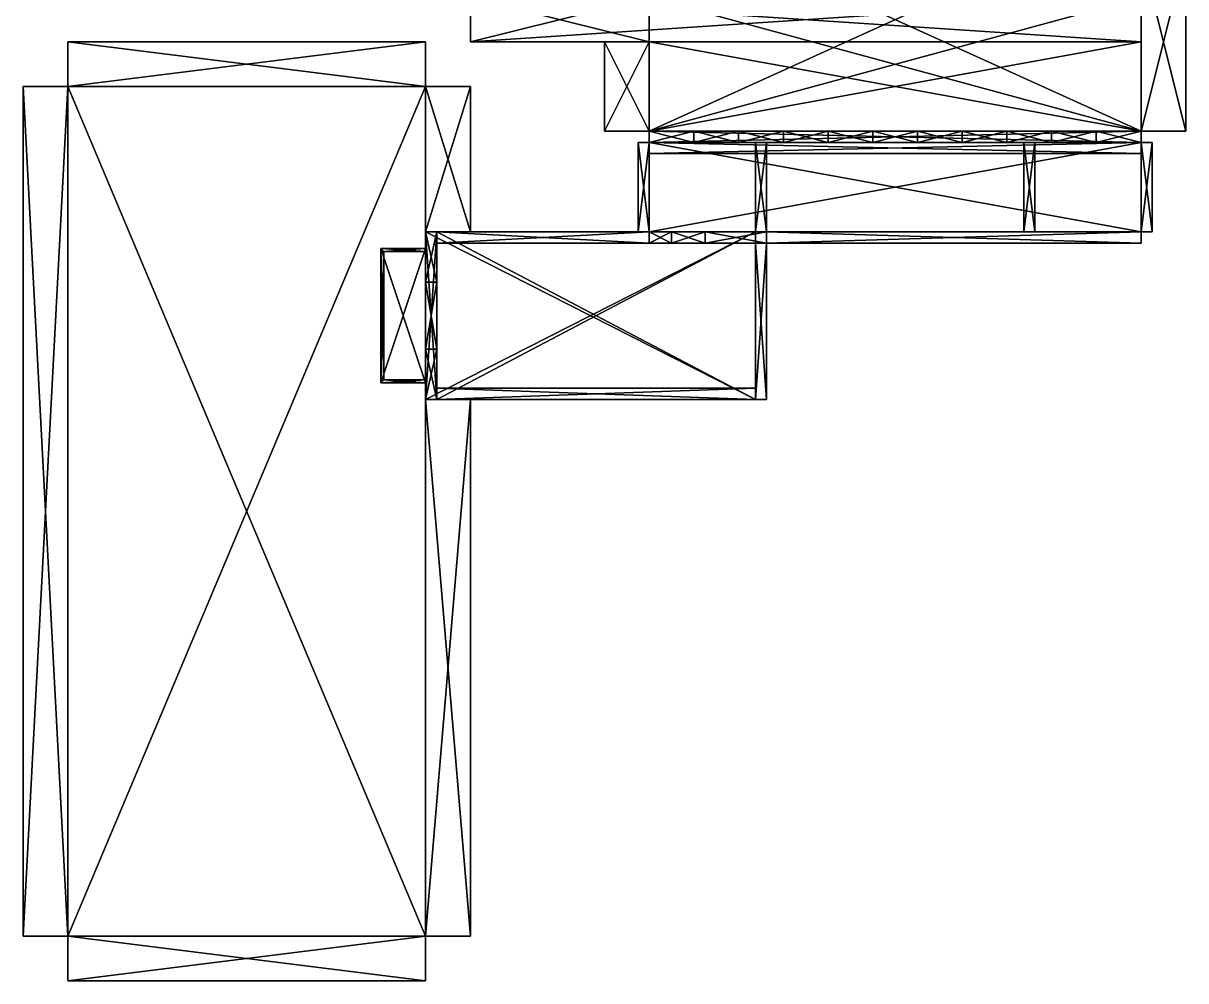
# Model space of a CAD drawing. Extents: x -4288 to 4416, y -3968 to 5440.
# Drawn here: x 640 to 2304, y -3968 to -2597 of the extents above; entities that cross this region are included whole.
import ezdxf

# ---------------------------------------------------------------- set-up
doc = ezdxf.new("R2010")
doc.units = 0

msp = doc.modelspace()

# ---------------------------------------------------------------- meshes
at = {"layer": 'OBJECT068', "color": 50}
mesh = msp.add_polyface(dxfattribs=at)
corners = [(1280, -2624, 128), (1280, -2560, 128), (2240, -2560, 128), (2240, -2624, 128), (1280, -2560), (1280, -2624), (2240, -2624), (2240, -2560)]
mesh.append_faces([[corners[k] for k in face] for face in [(1, 3, 0), (5, 7, 4), (4, 0, 5), (6, 2, 7), (7, 1, 4), (5, 3, 6)]], dxfattribs={"vtx0": -1})
mesh.append_faces([[corners[k] for k in face] for face in [(1, 2, 3), (5, 6, 7), (4, 1, 0), (6, 3, 2), (7, 2, 1), (5, 0, 3)]], dxfattribs={"vtx2": -1})
at = {"layer": 'OBJECT072', "color": 50}
mesh = msp.add_polyface(dxfattribs=at)
corners = [(1280, -2624, 384), (1280, -2560, 384), (1536, -2560, 384), (1536, -2624, 384), (1280, -2560, 128), (1280, -2624, 128), (1536, -2624, 128), (1536, -2560, 128)]
mesh.append_faces([[corners[k] for k in face] for face in [(1, 3, 0), (5, 7, 4), (4, 0, 5), (6, 2, 7), (7, 1, 4), (5, 3, 6)]], dxfattribs={"vtx0": -1})
mesh.append_faces([[corners[k] for k in face] for face in [(1, 2, 3), (5, 6, 7), (4, 1, 0), (6, 3, 2), (7, 2, 1), (5, 0, 3)]], dxfattribs={"vtx2": -1})
at = {"layer": 'OBJECT073', "color": 50}
mesh = msp.add_polyface(dxfattribs=at)
corners = [(1472, -2752, 384), (1472, -2624, 384), (1536, -2624, 384), (1536, -2752, 384), (1472, -2624, 128), (1472, -2752, 128), (1536, -2752, 128), (1536, -2624, 128)]
mesh.append_faces([[corners[k] for k in face] for face in [(1, 3, 0), (5, 7, 4), (4, 0, 5), (6, 2, 7), (7, 1, 4), (5, 3, 6)]], dxfattribs={"vtx0": -1})
mesh.append_faces([[corners[k] for k in face] for face in [(1, 2, 3), (5, 6, 7), (4, 1, 0), (6, 3, 2), (7, 2, 1), (5, 0, 3)]], dxfattribs={"vtx2": -1})
at = {"layer": 'OBJECT074', "color": 50}
mesh = msp.add_polyface(dxfattribs=at)
corners = [(1536, -2752, 128), (1536, -2624, 128), (2240, -2624, 128), (2240, -2752, 128), (1536, -2624, 64), (1536, -2752, 64), (2240, -2752, 64), (2240, -2624, 64)]
mesh.append_faces([[corners[k] for k in face] for face in [(1, 3, 0), (5, 7, 4), (4, 0, 5), (6, 2, 7), (7, 1, 4), (5, 3, 6)]], dxfattribs={"vtx0": -1})
mesh.append_faces([[corners[k] for k in face] for face in [(1, 2, 3), (5, 6, 7), (4, 1, 0), (6, 3, 2), (7, 2, 1), (5, 0, 3)]], dxfattribs={"vtx2": -1})
at = {"layer": 'OBJECT095', "color": 50}
mesh = msp.add_polyface(dxfattribs=at)
corners = [(1280, -2624, 640), (1280, -2560, 640), (1536, -2560, 640), (1536, -2624, 640), (1280, -2560, 384), (1280, -2624, 384), (1536, -2624, 384), (1536, -2560, 384)]
mesh.append_faces([[corners[k] for k in face] for face in [(1, 3, 0), (5, 7, 4), (4, 0, 5), (6, 2, 7), (7, 1, 4), (5, 3, 6)]], dxfattribs={"vtx0": -1})
mesh.append_faces([[corners[k] for k in face] for face in [(1, 2, 3), (5, 6, 7), (4, 1, 0), (6, 3, 2), (7, 2, 1), (5, 0, 3)]], dxfattribs={"vtx2": -1})
at = {"layer": 'OBJECT096', "color": 50}
mesh = msp.add_polyface(dxfattribs=at)
corners = [(1472, -2752, 640), (1472, -2624, 640), (1536, -2624, 640), (1536, -2752, 640), (1472, -2624, 384), (1472, -2752, 384), (1536, -2752, 384), (1536, -2624, 384)]
mesh.append_faces([[corners[k] for k in face] for face in [(1, 3, 0), (5, 7, 4), (4, 0, 5), (6, 2, 7), (7, 1, 4), (5, 3, 6)]], dxfattribs={"vtx0": -1})
mesh.append_faces([[corners[k] for k in face] for face in [(1, 2, 3), (5, 6, 7), (4, 1, 0), (6, 3, 2), (7, 2, 1), (5, 0, 3)]], dxfattribs={"vtx2": -1})
at = {"layer": 'OBJECT097', "color": 50}
mesh = msp.add_polyface(dxfattribs=at)
corners = [(1536, -2752, 704), (1536, -2432, 704), (2240, -2432, 704), (2240, -2752, 704), (1536, -2432, 640), (1536, -2752, 640), (2240, -2752, 640), (2240, -2432, 640)]
mesh.append_faces([[corners[k] for k in face] for face in [(1, 3, 0), (5, 7, 4), (4, 0, 5), (6, 2, 7), (7, 1, 4), (5, 3, 6)]], dxfattribs={"vtx0": -1})
mesh.append_faces([[corners[k] for k in face] for face in [(1, 2, 3), (5, 6, 7), (4, 1, 0), (6, 3, 2), (7, 2, 1), (5, 0, 3)]], dxfattribs={"vtx2": -1})
at = {"layer": 'OBJECT098', "color": 50}
mesh = msp.add_polyface(dxfattribs=at)
corners = [(1536, -2752, 128), (1536, -2768, 128), (2240, -2768, 128), (2240, -2752, 128), (1536, -2768, 200), (1536, -2752, 200), (2240, -2752, 200), (2240, -2768, 200)]
mesh.append_faces([[corners[k] for k in face] for face in [(1, 3, 0), (1, 5, 4), (3, 7, 6), (0, 6, 5), (2, 4, 7), (5, 7, 4)]], dxfattribs={"vtx0": -1})
mesh.append_faces([[corners[k] for k in face] for face in [(1, 2, 3), (1, 0, 5), (3, 2, 7), (0, 3, 6), (2, 1, 4), (5, 6, 7)]], dxfattribs={"vtx2": -1})
at = {"layer": 'OBJECT099', "color": 50}
mesh = msp.add_polyface(dxfattribs=at)
corners = [(1536, -2768, 248), (1536, -2768, 200), (1536, -2752, 200), (1536, -2752, 248), (1600, -2752, 248), (1600, -2752, 200), (1600, -2768, 200), (1600, -2768, 248)]
mesh.append_faces([[corners[k] for k in face] for face in [(1, 3, 0), (5, 7, 4), (2, 4, 3), (6, 0, 7), (1, 5, 2), (3, 7, 0)]], dxfattribs={"vtx0": -1})
mesh.append_faces([[corners[k] for k in face] for face in [(1, 2, 3), (5, 6, 7), (2, 5, 4), (6, 1, 0), (1, 6, 5), (3, 4, 7)]], dxfattribs={"vtx2": -1})
at = {"layer": 'OBJECT100', "color": 50}
mesh = msp.add_polyface(dxfattribs=at)
corners = [(1536, -2768, 288), (1536, -2752, 288), (2240, -2752, 288), (2240, -2768, 288), (1536, -2752, 248), (1536, -2768, 248), (2240, -2768, 248), (2240, -2752, 248)]
mesh.append_faces([[corners[k] for k in face] for face in [(1, 3, 0), (1, 5, 4), (3, 7, 6), (2, 4, 7), (0, 6, 5), (5, 7, 4)]], dxfattribs={"vtx0": -1})
mesh.append_faces([[corners[k] for k in face] for face in [(1, 2, 3), (1, 0, 5), (3, 2, 7), (2, 1, 4), (0, 3, 6), (5, 6, 7)]], dxfattribs={"vtx2": -1})
at = {"layer": 'OBJECT101', "color": 50}
mesh = msp.add_polyface(dxfattribs=at)
corners = [(1664, -2768, 248), (1664, -2768, 200), (1664, -2752, 200), (1664, -2752, 248), (1728, -2752, 248), (1728, -2752, 200), (1728, -2768, 200), (1728, -2768, 248)]
mesh.append_faces([[corners[k] for k in face] for face in [(1, 3, 0), (5, 7, 4), (2, 4, 3), (6, 0, 7), (1, 5, 2), (3, 7, 0)]], dxfattribs={"vtx0": -1})
mesh.append_faces([[corners[k] for k in face] for face in [(1, 2, 3), (5, 6, 7), (2, 5, 4), (6, 1, 0), (1, 6, 5), (3, 4, 7)]], dxfattribs={"vtx2": -1})
at = {"layer": 'OBJECT102', "color": 50}
mesh = msp.add_polyface(dxfattribs=at)
corners = [(1792, -2768, 248), (1792, -2768, 200), (1792, -2752, 200), (1792, -2752, 248), (1856, -2752, 248), (1856, -2752, 200), (1856, -2768, 200), (1856, -2768, 248)]
mesh.append_faces([[corners[k] for k in face] for face in [(1, 3, 0), (5, 7, 4), (2, 4, 3), (6, 0, 7), (1, 5, 2), (3, 7, 0)]], dxfattribs={"vtx0": -1})
mesh.append_faces([[corners[k] for k in face] for face in [(1, 2, 3), (5, 6, 7), (2, 5, 4), (6, 1, 0), (1, 6, 5), (3, 4, 7)]], dxfattribs={"vtx2": -1})
at = {"layer": 'OBJECT103', "color": 50}
mesh = msp.add_polyface(dxfattribs=at)
corners = [(1920, -2768, 248), (1920, -2768, 200), (1920, -2752, 200), (1920, -2752, 248), (1984, -2752, 248), (1984, -2752, 200), (1984, -2768, 200), (1984, -2768, 248)]
mesh.append_faces([[corners[k] for k in face] for face in [(1, 3, 0), (5, 7, 4), (2, 4, 3), (6, 0, 7), (1, 5, 2), (3, 7, 0)]], dxfattribs={"vtx0": -1})
mesh.append_faces([[corners[k] for k in face] for face in [(1, 2, 3), (5, 6, 7), (2, 5, 4), (6, 1, 0), (1, 6, 5), (3, 4, 7)]], dxfattribs={"vtx2": -1})
at = {"layer": 'OBJECT104', "color": 50}
mesh = msp.add_polyface(dxfattribs=at)
corners = [(2048, -2768, 248), (2048, -2768, 200), (2048, -2752, 200), (2048, -2752, 248), (2112, -2752, 248), (2112, -2752, 200), (2112, -2768, 200), (2112, -2768, 248)]
mesh.append_faces([[corners[k] for k in face] for face in [(1, 3, 0), (5, 7, 4), (2, 4, 3), (6, 0, 7), (1, 5, 2), (3, 7, 0)]], dxfattribs={"vtx0": -1})
mesh.append_faces([[corners[k] for k in face] for face in [(1, 2, 3), (5, 6, 7), (2, 5, 4), (6, 1, 0), (1, 6, 5), (3, 4, 7)]], dxfattribs={"vtx2": -1})
at = {"layer": 'OBJECT105', "color": 50}
mesh = msp.add_polyface(dxfattribs=at)
corners = [(2176, -2768, 248), (2176, -2768, 200), (2176, -2752, 200), (2176, -2752, 248), (2240, -2752, 248), (2240, -2752, 200), (2240, -2768, 200), (2240, -2768, 248)]
mesh.append_faces([[corners[k] for k in face] for face in [(1, 3, 0), (5, 7, 4), (2, 4, 3), (6, 0, 7), (1, 5, 2), (3, 7, 0)]], dxfattribs={"vtx0": -1})
mesh.append_faces([[corners[k] for k in face] for face in [(1, 2, 3), (5, 6, 7), (2, 5, 4), (6, 1, 0), (1, 6, 5), (3, 4, 7)]], dxfattribs={"vtx2": -1})
at = {"layer": 'OBJECT106', "color": 50}
mesh = msp.add_polyface(dxfattribs=at)
corners = [(1536, -2768, 384), (1536, -2752, 384), (2240, -2752, 384), (2240, -2768, 384), (1536, -2752, 352), (1536, -2768, 352), (2240, -2768, 352), (2240, -2752, 352)]
mesh.append_faces([[corners[k] for k in face] for face in [(1, 3, 0), (1, 5, 4), (3, 7, 6), (2, 4, 7), (0, 6, 5), (5, 7, 4)]], dxfattribs={"vtx0": -1})
mesh.append_faces([[corners[k] for k in face] for face in [(1, 2, 3), (1, 0, 5), (3, 2, 7), (2, 1, 4), (0, 3, 6), (5, 6, 7)]], dxfattribs={"vtx2": -1})
at = {"layer": 'OBJECT107', "color": 50}
mesh = msp.add_polyface(dxfattribs=at)
corners = [(2176, -2768, 352), (2176, -2768, 288), (2176, -2752, 288), (2176, -2752, 352), (2240, -2752, 352), (2240, -2752, 288), (2240, -2768, 288), (2240, -2768, 352)]
mesh.append_faces([[corners[k] for k in face] for face in [(1, 3, 0), (5, 7, 4), (2, 4, 3), (6, 0, 7), (1, 5, 2), (3, 7, 0)]], dxfattribs={"vtx0": -1})
mesh.append_faces([[corners[k] for k in face] for face in [(1, 2, 3), (5, 6, 7), (2, 5, 4), (6, 1, 0), (1, 6, 5), (3, 4, 7)]], dxfattribs={"vtx2": -1})
at = {"layer": 'OBJECT108', "color": 50}
mesh = msp.add_polyface(dxfattribs=at)
corners = [(2048, -2768, 352), (2048, -2768, 288), (2048, -2752, 288), (2048, -2752, 352), (2112, -2752, 352), (2112, -2752, 288), (2112, -2768, 288), (2112, -2768, 352)]
mesh.append_faces([[corners[k] for k in face] for face in [(1, 3, 0), (5, 7, 4), (2, 4, 3), (6, 0, 7), (1, 5, 2), (3, 7, 0)]], dxfattribs={"vtx0": -1})
mesh.append_faces([[corners[k] for k in face] for face in [(1, 2, 3), (5, 6, 7), (2, 5, 4), (6, 1, 0), (1, 6, 5), (3, 4, 7)]], dxfattribs={"vtx2": -1})
at = {"layer": 'OBJECT109', "color": 50}
mesh = msp.add_polyface(dxfattribs=at)
corners = [(1920, -2768, 352), (1920, -2768, 288), (1920, -2752, 288), (1920, -2752, 352), (1984, -2752, 352), (1984, -2752, 288), (1984, -2768, 288), (1984, -2768, 352)]
mesh.append_faces([[corners[k] for k in face] for face in [(1, 3, 0), (5, 7, 4), (2, 4, 3), (6, 0, 7), (1, 5, 2), (3, 7, 0)]], dxfattribs={"vtx0": -1})
mesh.append_faces([[corners[k] for k in face] for face in [(1, 2, 3), (5, 6, 7), (2, 5, 4), (6, 1, 0), (1, 6, 5), (3, 4, 7)]], dxfattribs={"vtx2": -1})
at = {"layer": 'OBJECT110', "color": 50}
mesh = msp.add_polyface(dxfattribs=at)
corners = [(1792, -2768, 352), (1792, -2768, 288), (1792, -2752, 288), (1792, -2752, 352), (1856, -2752, 352), (1856, -2752, 288), (1856, -2768, 288), (1856, -2768, 352)]
mesh.append_faces([[corners[k] for k in face] for face in [(1, 3, 0), (5, 7, 4), (2, 4, 3), (6, 0, 7), (1, 5, 2), (3, 7, 0)]], dxfattribs={"vtx0": -1})
mesh.append_faces([[corners[k] for k in face] for face in [(1, 2, 3), (5, 6, 7), (2, 5, 4), (6, 1, 0), (1, 6, 5), (3, 4, 7)]], dxfattribs={"vtx2": -1})
at = {"layer": 'OBJECT111', "color": 50}
mesh = msp.add_polyface(dxfattribs=at)
corners = [(1664, -2768, 352), (1664, -2768, 288), (1664, -2752, 288), (1664, -2752, 352), (1728, -2752, 352), (1728, -2752, 288), (1728, -2768, 288), (1728, -2768, 352)]
mesh.append_faces([[corners[k] for k in face] for face in [(1, 3, 0), (5, 7, 4), (2, 4, 3), (6, 0, 7), (1, 5, 2), (3, 7, 0)]], dxfattribs={"vtx0": -1})
mesh.append_faces([[corners[k] for k in face] for face in [(1, 2, 3), (5, 6, 7), (2, 5, 4), (6, 1, 0), (1, 6, 5), (3, 4, 7)]], dxfattribs={"vtx2": -1})
at = {"layer": 'OBJECT112', "color": 50}
mesh = msp.add_polyface(dxfattribs=at)
corners = [(1536, -2768, 352), (1536, -2768, 288), (1536, -2752, 288), (1536, -2752, 352), (1600, -2752, 352), (1600, -2752, 288), (1600, -2768, 288), (1600, -2768, 352)]
mesh.append_faces([[corners[k] for k in face] for face in [(1, 3, 0), (5, 7, 4), (2, 4, 3), (6, 0, 7), (1, 5, 2), (3, 7, 0)]], dxfattribs={"vtx0": -1})
mesh.append_faces([[corners[k] for k in face] for face in [(1, 2, 3), (5, 6, 7), (2, 5, 4), (6, 1, 0), (1, 6, 5), (3, 4, 7)]], dxfattribs={"vtx2": -1})
at = {"layer": 'OBJECT113', "color": 50}
mesh = msp.add_polyface(dxfattribs=at)
corners = [(1536, -2784, 384), (1536, -2768, 384), (2240, -2768, 384), (2240, -2784, 384), (1536, -2768, 272), (1536, -2784, 272), (2240, -2784, 272), (2240, -2768, 272)]
mesh.append_faces([[corners[k] for k in face] for face in [(1, 3, 0), (5, 7, 4), (4, 0, 5), (6, 2, 7), (7, 1, 4), (5, 3, 6)]], dxfattribs={"vtx0": -1})
mesh.append_faces([[corners[k] for k in face] for face in [(1, 2, 3), (5, 6, 7), (4, 1, 0), (6, 3, 2), (7, 2, 1), (5, 0, 3)]], dxfattribs={"vtx2": -1})
at = {"layer": 'OBJECT114', "color": 50}
mesh = msp.add_polyface(dxfattribs=at)
corners = [(1536, -2896, 272), (1536, -2768, 272), (2240, -2768, 272), (2240, -2896, 272), (1536, -2768, 256), (1536, -2896, 256), (2240, -2896, 256), (2240, -2768, 256)]
mesh.append_faces([[corners[k] for k in face] for face in [(1, 3, 0), (5, 7, 4), (4, 0, 5), (6, 2, 7), (7, 1, 4), (5, 3, 6)]], dxfattribs={"vtx0": -1})
mesh.append_faces([[corners[k] for k in face] for face in [(1, 2, 3), (5, 6, 7), (4, 1, 0), (6, 3, 2), (7, 2, 1), (5, 0, 3)]], dxfattribs={"vtx2": -1})
at = {"layer": 'OBJECT115', "color": 50}
mesh = msp.add_polyface(dxfattribs=at)
corners = [(1536, -2768, 640), (1536, -2752, 640), (2240, -2752, 640), (2240, -2768, 640), (1536, -2752, 384), (1536, -2768, 384), (2240, -2768, 384), (2240, -2752, 384)]
mesh.append_faces([[corners[k] for k in face] for face in [(1, 3, 0), (1, 5, 4), (3, 7, 6), (2, 4, 7), (0, 6, 5), (5, 7, 4)]], dxfattribs={"vtx0": -1})
mesh.append_faces([[corners[k] for k in face] for face in [(1, 2, 3), (1, 0, 5), (3, 2, 7), (2, 1, 4), (0, 3, 6), (5, 6, 7)]], dxfattribs={"vtx2": -1})
at = {"layer": 'OBJECT116', "color": 50}
mesh = msp.add_polyface(dxfattribs=at)
corners = [(1536, -2896, 128), (1536, -2768, 128), (2240, -2768, 128), (2240, -2896, 128), (1536, -2768, 112), (1536, -2896, 112), (2240, -2896, 112), (2240, -2768, 112)]
mesh.append_faces([[corners[k] for k in face] for face in [(1, 3, 0), (5, 7, 4), (4, 0, 5), (6, 2, 7), (7, 1, 4), (5, 3, 6)]], dxfattribs={"vtx0": -1})
mesh.append_faces([[corners[k] for k in face] for face in [(1, 2, 3), (5, 6, 7), (4, 1, 0), (6, 3, 2), (7, 2, 1), (5, 0, 3)]], dxfattribs={"vtx2": -1})
at = {"layer": 'OBJECT117', "color": 50}
mesh = msp.add_polyface(dxfattribs=at)
corners = [(2240, -2896, 256), (2240, -2768, 256), (2256, -2768, 256), (2256, -2896, 256), (2240, -2768, 128), (2240, -2896, 128), (2256, -2896, 128), (2256, -2768, 128)]
mesh.append_faces([[corners[k] for k in face] for face in [(1, 3, 0), (5, 7, 4), (4, 0, 5), (6, 2, 7), (7, 1, 4), (5, 3, 6)]], dxfattribs={"vtx0": -1})
mesh.append_faces([[corners[k] for k in face] for face in [(1, 2, 3), (5, 6, 7), (4, 1, 0), (6, 3, 2), (7, 2, 1), (5, 0, 3)]], dxfattribs={"vtx2": -1})
at = {"layer": 'OBJECT118', "color": 50}
mesh = msp.add_polyface(dxfattribs=at)
corners = [(1520, -2896, 256), (1520, -2768, 256), (1536, -2768, 256), (1536, -2896, 256), (1520, -2768, 128), (1520, -2896, 128), (1536, -2896, 128), (1536, -2768, 128)]
mesh.append_faces([[corners[k] for k in face] for face in [(1, 3, 0), (5, 7, 4), (4, 0, 5), (6, 2, 7), (7, 1, 4), (5, 3, 6)]], dxfattribs={"vtx0": -1})
mesh.append_faces([[corners[k] for k in face] for face in [(1, 2, 3), (5, 6, 7), (4, 1, 0), (6, 3, 2), (7, 2, 1), (5, 0, 3)]], dxfattribs={"vtx2": -1})
at = {"layer": 'OBJECT119', "color": 50}
mesh = msp.add_polyface(dxfattribs=at)
corners = [(1600, -2768, 248), (1600, -2768, 200), (1600, -2752, 200), (1600, -2752, 248), (1664, -2752, 248), (1664, -2752, 200), (1664, -2768, 200), (1664, -2768, 248)]
mesh.append_faces([[corners[k] for k in face] for face in [(1, 3, 0), (5, 7, 4), (2, 4, 3), (6, 0, 7), (1, 5, 2), (3, 7, 0)]], dxfattribs={"vtx0": -1})
mesh.append_faces([[corners[k] for k in face] for face in [(1, 2, 3), (5, 6, 7), (2, 5, 4), (6, 1, 0), (1, 6, 5), (3, 4, 7)]], dxfattribs={"vtx2": -1})
at = {"layer": 'OBJECT120', "color": 50}
mesh = msp.add_polyface(dxfattribs=at)
corners = [(1600, -2768, 352), (1600, -2768, 288), (1600, -2752, 288), (1600, -2752, 352), (1664, -2752, 352), (1664, -2752, 288), (1664, -2768, 288), (1664, -2768, 352)]
mesh.append_faces([[corners[k] for k in face] for face in [(1, 3, 0), (5, 7, 4), (2, 4, 3), (6, 0, 7), (1, 5, 2), (3, 7, 0)]], dxfattribs={"vtx0": -1})
mesh.append_faces([[corners[k] for k in face] for face in [(1, 2, 3), (5, 6, 7), (2, 5, 4), (6, 1, 0), (1, 6, 5), (3, 4, 7)]], dxfattribs={"vtx2": -1})
at = {"layer": 'OBJECT121', "color": 50}
mesh = msp.add_polyface(dxfattribs=at)
corners = [(1728, -2768, 248), (1728, -2768, 200), (1728, -2752, 200), (1728, -2752, 248), (1792, -2752, 248), (1792, -2752, 200), (1792, -2768, 200), (1792, -2768, 248)]
mesh.append_faces([[corners[k] for k in face] for face in [(1, 3, 0), (5, 7, 4), (2, 4, 3), (6, 0, 7), (1, 5, 2), (3, 7, 0)]], dxfattribs={"vtx0": -1})
mesh.append_faces([[corners[k] for k in face] for face in [(1, 2, 3), (5, 6, 7), (2, 5, 4), (6, 1, 0), (1, 6, 5), (3, 4, 7)]], dxfattribs={"vtx2": -1})
at = {"layer": 'OBJECT122', "color": 50}
mesh = msp.add_polyface(dxfattribs=at)
corners = [(1728, -2768, 352), (1728, -2768, 288), (1728, -2752, 288), (1728, -2752, 352), (1792, -2752, 352), (1792, -2752, 288), (1792, -2768, 288), (1792, -2768, 352)]
mesh.append_faces([[corners[k] for k in face] for face in [(1, 3, 0), (5, 7, 4), (2, 4, 3), (6, 0, 7), (1, 5, 2), (3, 7, 0)]], dxfattribs={"vtx0": -1})
mesh.append_faces([[corners[k] for k in face] for face in [(1, 2, 3), (5, 6, 7), (2, 5, 4), (6, 1, 0), (1, 6, 5), (3, 4, 7)]], dxfattribs={"vtx2": -1})
at = {"layer": 'OBJECT123', "color": 50}
mesh = msp.add_polyface(dxfattribs=at)
corners = [(1984, -2768, 248), (1984, -2768, 200), (1984, -2752, 200), (1984, -2752, 248), (2048, -2752, 248), (2048, -2752, 200), (2048, -2768, 200), (2048, -2768, 248)]
mesh.append_faces([[corners[k] for k in face] for face in [(1, 3, 0), (5, 7, 4), (2, 4, 3), (6, 0, 7), (1, 5, 2), (3, 7, 0)]], dxfattribs={"vtx0": -1})
mesh.append_faces([[corners[k] for k in face] for face in [(1, 2, 3), (5, 6, 7), (2, 5, 4), (6, 1, 0), (1, 6, 5), (3, 4, 7)]], dxfattribs={"vtx2": -1})
at = {"layer": 'OBJECT124', "color": 50}
mesh = msp.add_polyface(dxfattribs=at)
corners = [(1984, -2768, 352), (1984, -2768, 288), (1984, -2752, 288), (1984, -2752, 352), (2048, -2752, 352), (2048, -2752, 288), (2048, -2768, 288), (2048, -2768, 352)]
mesh.append_faces([[corners[k] for k in face] for face in [(1, 3, 0), (5, 7, 4), (2, 4, 3), (6, 0, 7), (1, 5, 2), (3, 7, 0)]], dxfattribs={"vtx0": -1})
mesh.append_faces([[corners[k] for k in face] for face in [(1, 2, 3), (5, 6, 7), (2, 5, 4), (6, 1, 0), (1, 6, 5), (3, 4, 7)]], dxfattribs={"vtx2": -1})
at = {"layer": 'OBJECT125', "color": 50}
mesh = msp.add_polyface(dxfattribs=at)
corners = [(1856, -2768, 352), (1856, -2768, 288), (1856, -2752, 288), (1856, -2752, 352), (1920, -2752, 352), (1920, -2752, 288), (1920, -2768, 288), (1920, -2768, 352)]
mesh.append_faces([[corners[k] for k in face] for face in [(1, 3, 0), (5, 7, 4), (2, 4, 3), (6, 0, 7), (1, 5, 2), (3, 7, 0)]], dxfattribs={"vtx0": -1})
mesh.append_faces([[corners[k] for k in face] for face in [(1, 2, 3), (5, 6, 7), (2, 5, 4), (6, 1, 0), (1, 6, 5), (3, 4, 7)]], dxfattribs={"vtx2": -1})
at = {"layer": 'OBJECT126', "color": 50}
mesh = msp.add_polyface(dxfattribs=at)
corners = [(1856, -2768, 248), (1856, -2768, 200), (1856, -2752, 200), (1856, -2752, 248), (1920, -2752, 248), (1920, -2752, 200), (1920, -2768, 200), (1920, -2768, 248)]
mesh.append_faces([[corners[k] for k in face] for face in [(1, 3, 0), (5, 7, 4), (2, 4, 3), (6, 0, 7), (1, 5, 2), (3, 7, 0)]], dxfattribs={"vtx0": -1})
mesh.append_faces([[corners[k] for k in face] for face in [(1, 2, 3), (5, 6, 7), (2, 5, 4), (6, 1, 0), (1, 6, 5), (3, 4, 7)]], dxfattribs={"vtx2": -1})
at = {"layer": 'OBJECT127', "color": 50}
mesh = msp.add_polyface(dxfattribs=at)
corners = [(2112, -2768, 352), (2112, -2768, 288), (2112, -2752, 288), (2112, -2752, 352), (2176, -2752, 352), (2176, -2752, 288), (2176, -2768, 288), (2176, -2768, 352)]
mesh.append_faces([[corners[k] for k in face] for face in [(1, 3, 0), (5, 7, 4), (2, 4, 3), (6, 0, 7), (1, 5, 2), (3, 7, 0)]], dxfattribs={"vtx0": -1})
mesh.append_faces([[corners[k] for k in face] for face in [(1, 2, 3), (5, 6, 7), (2, 5, 4), (6, 1, 0), (1, 6, 5), (3, 4, 7)]], dxfattribs={"vtx2": -1})
at = {"layer": 'OBJECT128', "color": 50}
mesh = msp.add_polyface(dxfattribs=at)
corners = [(2112, -2768, 248), (2112, -2768, 200), (2112, -2752, 200), (2112, -2752, 248), (2176, -2752, 248), (2176, -2752, 200), (2176, -2768, 200), (2176, -2768, 248)]
mesh.append_faces([[corners[k] for k in face] for face in [(1, 3, 0), (5, 7, 4), (2, 4, 3), (6, 0, 7), (1, 5, 2), (3, 7, 0)]], dxfattribs={"vtx0": -1})
mesh.append_faces([[corners[k] for k in face] for face in [(1, 2, 3), (5, 6, 7), (2, 5, 4), (6, 1, 0), (1, 6, 5), (3, 4, 7)]], dxfattribs={"vtx2": -1})
at = {"layer": 'OBJECT129', "color": 50}
mesh = msp.add_polyface(dxfattribs=at)
corners = [(2240, -2752, 192), (2240, -2496, 192), (2304, -2496, 192), (2304, -2752, 192), (2240, -2496), (2240, -2752), (2304, -2752), (2304, -2496)]
mesh.append_faces([[corners[k] for k in face] for face in [(1, 3, 0), (5, 7, 4), (4, 0, 5), (6, 2, 7), (7, 1, 4), (5, 3, 6)]], dxfattribs={"vtx0": -1})
mesh.append_faces([[corners[k] for k in face] for face in [(1, 2, 3), (5, 6, 7), (4, 1, 0), (6, 3, 2), (7, 2, 1), (5, 0, 3)]], dxfattribs={"vtx2": -1})
at = {"layer": 'OBJECT130', "color": 50}
mesh = msp.add_polyface(dxfattribs=at)
corners = [(2240, -2752, 640), (2240, -2496, 640), (2304, -2496, 640), (2304, -2752, 640), (2240, -2496, 192), (2240, -2752, 192), (2304, -2752, 192), (2304, -2496, 192)]
mesh.append_faces([[corners[k] for k in face] for face in [(1, 3, 0), (5, 7, 4), (4, 0, 5), (6, 2, 7), (7, 1, 4), (5, 3, 6)]], dxfattribs={"vtx0": -1})
mesh.append_faces([[corners[k] for k in face] for face in [(1, 2, 3), (5, 6, 7), (4, 1, 0), (6, 3, 2), (7, 2, 1), (5, 0, 3)]], dxfattribs={"vtx2": -1})
at = {"layer": 'OBJECT132', "color": 50}
mesh = msp.add_polyface(dxfattribs=at)
corners = [(2072, -2896, 256), (2072, -2768, 256), (2088, -2768, 256), (2088, -2896, 256), (2072, -2768, 128), (2072, -2896, 128), (2088, -2896, 128), (2088, -2768, 128)]
mesh.append_faces([[corners[k] for k in face] for face in [(1, 3, 0), (5, 7, 4), (4, 0, 5), (6, 2, 7), (7, 1, 4), (5, 3, 6)]], dxfattribs={"vtx0": -1})
mesh.append_faces([[corners[k] for k in face] for face in [(1, 2, 3), (5, 6, 7), (4, 1, 0), (6, 3, 2), (7, 2, 1), (5, 0, 3)]], dxfattribs={"vtx2": -1})
at = {"layer": 'OBJECT133', "color": 50}
mesh = msp.add_polyface(dxfattribs=at)
corners = [(1688, -2896, 256), (1688, -2768, 256), (1704, -2768, 256), (1704, -2896, 256), (1688, -2768, 128), (1688, -2896, 128), (1704, -2896, 128), (1704, -2768, 128)]
mesh.append_faces([[corners[k] for k in face] for face in [(1, 3, 0), (5, 7, 4), (4, 0, 5), (6, 2, 7), (7, 1, 4), (5, 3, 6)]], dxfattribs={"vtx0": -1})
mesh.append_faces([[corners[k] for k in face] for face in [(1, 2, 3), (5, 6, 7), (4, 1, 0), (6, 3, 2), (7, 2, 1), (5, 0, 3)]], dxfattribs={"vtx2": -1})
at = {"layer": 'OBJECT134', "color": 50}
mesh = msp.add_polyface(dxfattribs=at)
corners = [(1688, -3136, 128), (1216, -3136, 128), (1216, -2896, 128), (1688, -2896, 128), (1688, -2896, 112), (1216, -2896, 112), (1216, -3136, 112), (1688, -3136, 112)]
mesh.append_faces([[corners[k] for k in face] for face in [(1, 3, 0), (5, 7, 4), (4, 2, 5), (6, 0, 7), (7, 3, 4), (5, 1, 6)]], dxfattribs={"vtx0": -1})
mesh.append_faces([[corners[k] for k in face] for face in [(1, 2, 3), (5, 6, 7), (4, 3, 2), (6, 1, 0), (7, 0, 3), (5, 2, 1)]], dxfattribs={"vtx2": -1})
at = {"layer": 'OBJECT135', "color": 50}
mesh = msp.add_polyface(dxfattribs=at)
corners = [(1688, -3136, 272), (1232, -3136, 272), (1232, -2896, 272), (1688, -2896, 272), (1688, -2896, 256), (1232, -2896, 256), (1232, -3136, 256), (1688, -3136, 256)]
mesh.append_faces([[corners[k] for k in face] for face in [(1, 3, 0), (5, 7, 4), (4, 2, 5), (6, 0, 7), (7, 3, 4), (5, 1, 6)]], dxfattribs={"vtx0": -1})
mesh.append_faces([[corners[k] for k in face] for face in [(1, 2, 3), (5, 6, 7), (4, 3, 2), (6, 1, 0), (7, 0, 3), (5, 2, 1)]], dxfattribs={"vtx2": -1})
at = {"layer": 'OBJECT136', "color": 50}
mesh = msp.add_polyface(dxfattribs=at)
corners = [(1568, -2912, 256), (1536, -2912, 256), (1536, -2896, 256), (1568, -2896, 256), (1568, -2896, 128), (1536, -2896, 128), (1536, -2912, 128), (1568, -2912, 128)]
mesh.append_faces([[corners[k] for k in face] for face in [(1, 3, 0), (5, 7, 4), (5, 1, 6), (4, 2, 5), (6, 0, 7), (7, 3, 4)]], dxfattribs={"vtx0": -1})
mesh.append_faces([[corners[k] for k in face] for face in [(1, 2, 3), (5, 6, 7), (5, 2, 1), (4, 3, 2), (6, 1, 0), (7, 0, 3)]], dxfattribs={"vtx2": -1})
at = {"layer": 'OBJECT137', "color": 50}
mesh = msp.add_polyface(dxfattribs=at)
corners = [(1536, -2912, 256), (1232, -2912, 256), (1232, -2896, 256), (1536, -2896, 256), (1536, -2896, 128), (1232, -2896, 128), (1232, -2912, 128), (1536, -2912, 128)]
mesh.append_faces([[corners[k] for k in face] for face in [(1, 3, 0), (5, 7, 4), (4, 2, 5), (6, 0, 7), (7, 3, 4), (5, 1, 6)]], dxfattribs={"vtx0": -1})
mesh.append_faces([[corners[k] for k in face] for face in [(1, 2, 3), (5, 6, 7), (4, 3, 2), (6, 1, 0), (7, 0, 3), (5, 2, 1)]], dxfattribs={"vtx2": -1})
at = {"layer": 'OBJECT138', "color": 50}
mesh = msp.add_polyface(dxfattribs=at)
corners = [(1688, -3136, 256), (1232, -3136, 256), (1232, -3120, 256), (1688, -3120, 256), (1688, -3120, 128), (1232, -3120, 128), (1232, -3136, 128), (1688, -3136, 128)]
mesh.append_faces([[corners[k] for k in face] for face in [(1, 3, 0), (5, 7, 4), (4, 2, 5), (6, 0, 7), (7, 3, 4), (5, 1, 6)]], dxfattribs={"vtx0": -1})
mesh.append_faces([[corners[k] for k in face] for face in [(1, 2, 3), (5, 6, 7), (4, 3, 2), (6, 1, 0), (7, 0, 3), (5, 2, 1)]], dxfattribs={"vtx2": -1})
at = {"layer": 'OBJECT139', "color": 50}
mesh = msp.add_polyface(dxfattribs=at)
corners = [(1704, -2896, 256), (2240, -2896, 256), (2240, -2912, 256), (1704, -2912, 256), (1704, -2912, 128), (2240, -2912, 128), (2240, -2896, 128), (1704, -2896, 128)]
mesh.append_faces([[corners[k] for k in face] for face in [(1, 3, 0), (5, 7, 4), (5, 1, 6), (6, 0, 7), (4, 2, 5), (7, 3, 4)]], dxfattribs={"vtx0": -1})
mesh.append_faces([[corners[k] for k in face] for face in [(1, 2, 3), (5, 6, 7), (5, 2, 1), (6, 1, 0), (4, 3, 2), (7, 0, 3)]], dxfattribs={"vtx2": -1})
at = {"layer": 'OBJECT140', "color": 50}
mesh = msp.add_polyface(dxfattribs=at)
corners = [(1232, -3136, 256), (1216, -3136, 256), (1216, -3064, 256), (1232, -3064, 256), (1232, -3064, 128), (1216, -3064, 128), (1216, -3136, 128), (1232, -3136, 128)]
mesh.append_faces([[corners[k] for k in face] for face in [(1, 3, 0), (5, 7, 4), (4, 2, 5), (6, 0, 7), (7, 3, 4), (5, 1, 6)]], dxfattribs={"vtx0": -1})
mesh.append_faces([[corners[k] for k in face] for face in [(1, 2, 3), (5, 6, 7), (4, 3, 2), (6, 1, 0), (7, 0, 3), (5, 2, 1)]], dxfattribs={"vtx2": -1})
at = {"layer": 'OBJECT141', "color": 50}
mesh = msp.add_polyface(dxfattribs=at)
corners = [(1232, -2968, 256), (1216, -2968, 256), (1216, -2896, 256), (1232, -2896, 256), (1232, -2896, 128), (1216, -2896, 128), (1216, -2968, 128), (1232, -2968, 128)]
mesh.append_faces([[corners[k] for k in face] for face in [(1, 3, 0), (5, 7, 4), (4, 2, 5), (6, 0, 7), (7, 3, 4), (5, 1, 6)]], dxfattribs={"vtx0": -1})
mesh.append_faces([[corners[k] for k in face] for face in [(1, 2, 3), (5, 6, 7), (4, 3, 2), (6, 1, 0), (7, 0, 3), (5, 2, 1)]], dxfattribs={"vtx2": -1})
at = {"layer": 'OBJECT142', "color": 50}
mesh = msp.add_polyface(dxfattribs=at)
corners = [(1232, -3064, 256), (1216, -3064, 256), (1216, -2968, 256), (1232, -2968, 256), (1232, -2968, 240), (1216, -2968, 240), (1216, -3064, 240), (1232, -3064, 240)]
mesh.append_faces([[corners[k] for k in face] for face in [(1, 3, 0), (5, 7, 4), (4, 2, 5), (6, 0, 7), (7, 3, 4), (5, 1, 6)]], dxfattribs={"vtx0": -1})
mesh.append_faces([[corners[k] for k in face] for face in [(1, 2, 3), (5, 6, 7), (4, 3, 2), (6, 1, 0), (7, 0, 3), (5, 2, 1)]], dxfattribs={"vtx2": -1})
at = {"layer": 'OBJECT143', "color": 50}
mesh = msp.add_polyface(dxfattribs=at)
corners = [(1616, -2912, 256), (1568, -2912, 256), (1568, -2896, 256), (1616, -2896, 256), (1616, -2896, 240), (1568, -2896, 240), (1568, -2912, 240), (1616, -2912, 240)]
mesh.append_faces([[corners[k] for k in face] for face in [(1, 3, 0), (5, 7, 4), (5, 1, 6), (4, 2, 5), (6, 0, 7), (7, 3, 4)]], dxfattribs={"vtx0": -1})
mesh.append_faces([[corners[k] for k in face] for face in [(1, 2, 3), (5, 6, 7), (5, 2, 1), (4, 3, 2), (6, 1, 0), (7, 0, 3)]], dxfattribs={"vtx2": -1})
at = {"layer": 'OBJECT144', "color": 50}
mesh = msp.add_polyface(dxfattribs=at)
corners = [(1704, -2912, 256), (1616, -2912, 256), (1616, -2896, 256), (1704, -2896, 256), (1704, -2896, 128), (1616, -2896, 128), (1616, -2912, 128), (1704, -2912, 128)]
mesh.append_faces([[corners[k] for k in face] for face in [(1, 3, 0), (5, 7, 4), (4, 2, 5), (6, 0, 7), (5, 1, 6), (7, 3, 4)]], dxfattribs={"vtx0": -1})
mesh.append_faces([[corners[k] for k in face] for face in [(1, 2, 3), (5, 6, 7), (4, 3, 2), (6, 1, 0), (5, 2, 1), (7, 0, 3)]], dxfattribs={"vtx2": -1})
at = {"layer": 'OBJECT145', "color": 50}
mesh = msp.add_polyface(dxfattribs=at)
corners = [(1688, -3136, 256), (1688, -2912, 256), (1704, -2912, 256), (1704, -3136, 256), (1688, -2912, 128), (1688, -3136, 128), (1704, -3136, 128), (1704, -2912, 128)]
mesh.append_faces([[corners[k] for k in face] for face in [(1, 3, 0), (5, 7, 4), (4, 0, 5), (6, 2, 7), (7, 1, 4), (5, 3, 6)]], dxfattribs={"vtx0": -1})
mesh.append_faces([[corners[k] for k in face] for face in [(1, 2, 3), (5, 6, 7), (4, 1, 0), (6, 3, 2), (7, 2, 1), (5, 0, 3)]], dxfattribs={"vtx2": -1})
at = {"layer": 'OBJECT146', "color": 50}
mesh = msp.add_polyface(dxfattribs=at)
corners = [(1216, -3904, 384), (1216, -3136, 384), (1280, -3136, 384), (1280, -3904, 384), (1216, -3136), (1216, -3904), (1280, -3904), (1280, -3136)]
mesh.append_faces([[corners[k] for k in face] for face in [(1, 3, 0), (5, 7, 4), (4, 0, 5), (6, 2, 7), (7, 1, 4), (5, 3, 6)]], dxfattribs={"vtx0": -1})
mesh.append_faces([[corners[k] for k in face] for face in [(1, 2, 3), (5, 6, 7), (4, 1, 0), (6, 3, 2), (7, 2, 1), (5, 0, 3)]], dxfattribs={"vtx2": -1})
at = {"layer": 'OBJECT147', "color": 50}
mesh = msp.add_polyface(dxfattribs=at)
corners = [(1216, -2896, 384), (1216, -2688, 384), (1280, -2688, 384), (1280, -2896, 384), (1216, -2688), (1216, -2896), (1280, -2896), (1280, -2688)]
mesh.append_faces([[corners[k] for k in face] for face in [(1, 3, 0), (5, 7, 4), (4, 0, 5), (6, 2, 7), (7, 1, 4), (5, 3, 6)]], dxfattribs={"vtx0": -1})
mesh.append_faces([[corners[k] for k in face] for face in [(1, 2, 3), (5, 6, 7), (4, 1, 0), (6, 3, 2), (7, 2, 1), (5, 0, 3)]], dxfattribs={"vtx2": -1})
at = {"layer": 'OBJECT148', "color": 50}
mesh = msp.add_polyface(dxfattribs=at)
corners = [(704, -2688, 384), (704, -2624, 384), (1216, -2624, 384), (1216, -2688, 384), (704, -2624), (704, -2688), (1216, -2688), (1216, -2624)]
mesh.append_faces([[corners[k] for k in face] for face in [(1, 3, 0), (5, 7, 4), (4, 0, 5), (6, 2, 7), (7, 1, 4), (5, 3, 6)]], dxfattribs={"vtx0": -1})
mesh.append_faces([[corners[k] for k in face] for face in [(1, 2, 3), (5, 6, 7), (4, 1, 0), (6, 3, 2), (7, 2, 1), (5, 0, 3)]], dxfattribs={"vtx2": -1})
at = {"layer": 'OBJECT149', "color": 50}
mesh = msp.add_polyface(dxfattribs=at)
corners = [(640, -3904, 384), (640, -2688, 384), (704, -2688, 384), (704, -3904, 384), (640, -2688), (640, -3904), (704, -3904), (704, -2688)]
mesh.append_faces([[corners[k] for k in face] for face in [(1, 3, 0), (5, 7, 4), (4, 0, 5), (6, 2, 7), (7, 1, 4), (5, 3, 6)]], dxfattribs={"vtx0": -1})
mesh.append_faces([[corners[k] for k in face] for face in [(1, 2, 3), (5, 6, 7), (4, 1, 0), (6, 3, 2), (7, 2, 1), (5, 0, 3)]], dxfattribs={"vtx2": -1})
at = {"layer": 'OBJECT150', "color": 50}
mesh = msp.add_polyface(dxfattribs=at)
corners = [(704, -3968, 384), (704, -3904, 384), (1216, -3904, 384), (1216, -3968, 384), (704, -3904), (704, -3968), (1216, -3968), (1216, -3904)]
mesh.append_faces([[corners[k] for k in face] for face in [(1, 3, 0), (5, 7, 4), (4, 0, 5), (6, 2, 7), (7, 1, 4), (5, 3, 6)]], dxfattribs={"vtx0": -1})
mesh.append_faces([[corners[k] for k in face] for face in [(1, 2, 3), (5, 6, 7), (4, 1, 0), (6, 3, 2), (7, 2, 1), (5, 0, 3)]], dxfattribs={"vtx2": -1})
at = {"layer": 'OBJECT151', "color": 50}
mesh = msp.add_polyface(dxfattribs=at)
corners = [(704, -3904, 448), (704, -2688, 448), (1216, -2688, 448), (1216, -3904, 448), (704, -2688, 384), (704, -3904, 384), (1216, -3904, 384), (1216, -2688, 384)]
mesh.append_faces([[corners[k] for k in face] for face in [(1, 3, 0), (5, 7, 4), (4, 0, 5), (6, 2, 7), (7, 1, 4), (5, 3, 6)]], dxfattribs={"vtx0": -1})
mesh.append_faces([[corners[k] for k in face] for face in [(1, 2, 3), (5, 6, 7), (4, 1, 0), (6, 3, 2), (7, 2, 1), (5, 0, 3)]], dxfattribs={"vtx2": -1})
at = {"layer": 'OBJECT152', "color": 50}
mesh = msp.add_polyface(dxfattribs=at)
corners = [(704, -3904), (704, -2688), (1216, -2688), (1216, -3904), (704, -2688, -64), (704, -3904, -64), (1216, -3904, -64), (1216, -2688, -64)]
mesh.append_faces([[corners[k] for k in face] for face in [(1, 3, 0), (5, 7, 4), (4, 0, 5), (6, 2, 7), (7, 1, 4), (5, 3, 6)]], dxfattribs={"vtx0": -1})
mesh.append_faces([[corners[k] for k in face] for face in [(1, 2, 3), (5, 6, 7), (4, 1, 0), (6, 3, 2), (7, 2, 1), (5, 0, 3)]], dxfattribs={"vtx2": -1})
at = {"layer": 'OBJECT153', "color": 50}
mesh = msp.add_polyface(dxfattribs=at)
corners = [(1216, -3136, 384), (1216, -2896, 384), (1232, -2896, 384), (1232, -3136, 384), (1216, -2896, 256), (1216, -3136, 256), (1232, -3136, 256), (1232, -2896, 256)]
mesh.append_faces([[corners[k] for k in face] for face in [(1, 3, 0), (5, 7, 4), (4, 0, 5), (6, 2, 7), (7, 1, 4), (5, 3, 6)]], dxfattribs={"vtx0": -1})
mesh.append_faces([[corners[k] for k in face] for face in [(1, 2, 3), (5, 6, 7), (4, 1, 0), (6, 3, 2), (7, 2, 1), (5, 0, 3)]], dxfattribs={"vtx2": -1})
at = {"layer": 'OBJECT154', "color": 50}
mesh = msp.add_polyface(dxfattribs=at)
corners = [(1216, -3136, 112), (1216, -2896, 112), (1232, -2896, 112), (1232, -3136, 112), (1216, -2896), (1216, -3136), (1232, -3136), (1232, -2896)]
mesh.append_faces([[corners[k] for k in face] for face in [(1, 3, 0), (5, 7, 4), (4, 0, 5), (6, 2, 7), (7, 1, 4), (5, 3, 6)]], dxfattribs={"vtx0": -1})
mesh.append_faces([[corners[k] for k in face] for face in [(1, 2, 3), (5, 6, 7), (4, 1, 0), (6, 3, 2), (7, 2, 1), (5, 0, 3)]], dxfattribs={"vtx2": -1})
at = {"layer": 'OBJECT212', "color": 50}
mesh = msp.add_polyface(dxfattribs=at)
corners = [(1536, -2560, 128), (1536, -2752, 128), (2240, -2752, 128), (2240, -2560, 128), (1536, -2752, 192), (2240, -2752, 192)]
mesh.append_faces([[corners[k] for k in face] for face in [(1, 0, 4), (2, 5, 3)]])
mesh.append_faces([[corners[k] for k in face] for face in [(1, 3, 0), (2, 4, 5), (0, 5, 4)]], dxfattribs={"vtx0": -1})
mesh.append_faces([[corners[k] for k in face] for face in [(1, 2, 3), (2, 1, 4), (0, 3, 5)]], dxfattribs={"vtx2": -1})
at = {"layer": 'OBJECT215', "color": 50}
mesh = msp.add_polyface(dxfattribs=at)
corners = [(1216, -3112, 128), (1152, -3112, 128), (1152, -2920, 128), (1216, -2920, 128), (1216, -2920, 112), (1152, -2920, 112), (1152, -3112, 112), (1216, -3112, 112)]
mesh.append_faces([[corners[k] for k in face] for face in [(1, 3, 0), (5, 7, 4), (4, 2, 5), (6, 0, 7), (7, 3, 4), (5, 1, 6)]], dxfattribs={"vtx0": -1})
mesh.append_faces([[corners[k] for k in face] for face in [(1, 2, 3), (5, 6, 7), (4, 3, 2), (6, 1, 0), (7, 0, 3), (5, 2, 1)]], dxfattribs={"vtx2": -1})
at = {"layer": 'OBJECT216', "color": 50}
mesh = msp.add_polyface(dxfattribs=at)
corners = [(1156, -2924, 160), (1152, -2920, 160), (1216, -2920, 160), (1216, -2924, 160), (1152, -2920, 128), (1156, -2924, 128), (1216, -2924, 128), (1216, -2920, 128)]
mesh.append_faces([[corners[k] for k in face] for face in [(1, 3, 0), (5, 7, 4), (4, 0, 5), (6, 2, 7), (7, 1, 4), (5, 3, 6)]], dxfattribs={"vtx0": -1})
mesh.append_faces([[corners[k] for k in face] for face in [(1, 2, 3), (5, 6, 7), (4, 1, 0), (6, 3, 2), (7, 2, 1), (5, 0, 3)]], dxfattribs={"vtx2": -1})
at = {"layer": 'OBJECT217', "color": 50}
mesh = msp.add_polyface(dxfattribs=at)
corners = [(1152, -3112, 160), (1152, -2920, 160), (1156, -2924, 160), (1156, -3108, 160), (1152, -2920, 128), (1152, -3112, 128), (1156, -3108, 128), (1156, -2924, 128)]
mesh.append_faces([[corners[k] for k in face] for face in [(1, 3, 0), (5, 7, 4), (4, 0, 5), (6, 2, 7), (7, 1, 4), (5, 3, 6)]], dxfattribs={"vtx0": -1})
mesh.append_faces([[corners[k] for k in face] for face in [(1, 2, 3), (5, 6, 7), (4, 1, 0), (6, 3, 2), (7, 2, 1), (5, 0, 3)]], dxfattribs={"vtx2": -1})
at = {"layer": 'OBJECT218', "color": 50}
mesh = msp.add_polyface(dxfattribs=at)
corners = [(1152, -3112, 160), (1156, -3108, 160), (1216, -3108, 160), (1216, -3112, 160), (1156, -3108, 128), (1152, -3112, 128), (1216, -3112, 128), (1216, -3108, 128)]
mesh.append_faces([[corners[k] for k in face] for face in [(1, 3, 0), (5, 7, 4), (4, 0, 5), (6, 2, 7), (5, 3, 6), (7, 1, 4)]], dxfattribs={"vtx0": -1})
mesh.append_faces([[corners[k] for k in face] for face in [(1, 2, 3), (5, 6, 7), (4, 1, 0), (6, 3, 2), (5, 0, 3), (7, 2, 1)]], dxfattribs={"vtx2": -1})

doc.saveas('drawing.dxf')
